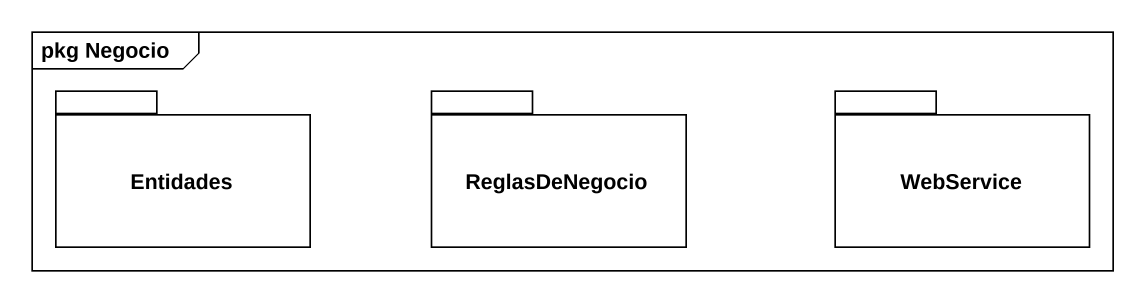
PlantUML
@startuml
mainframe pkg Negocio
package Entidades {
}
package ReglasDeNegocio {
}
package WebService {
}
@enduml
